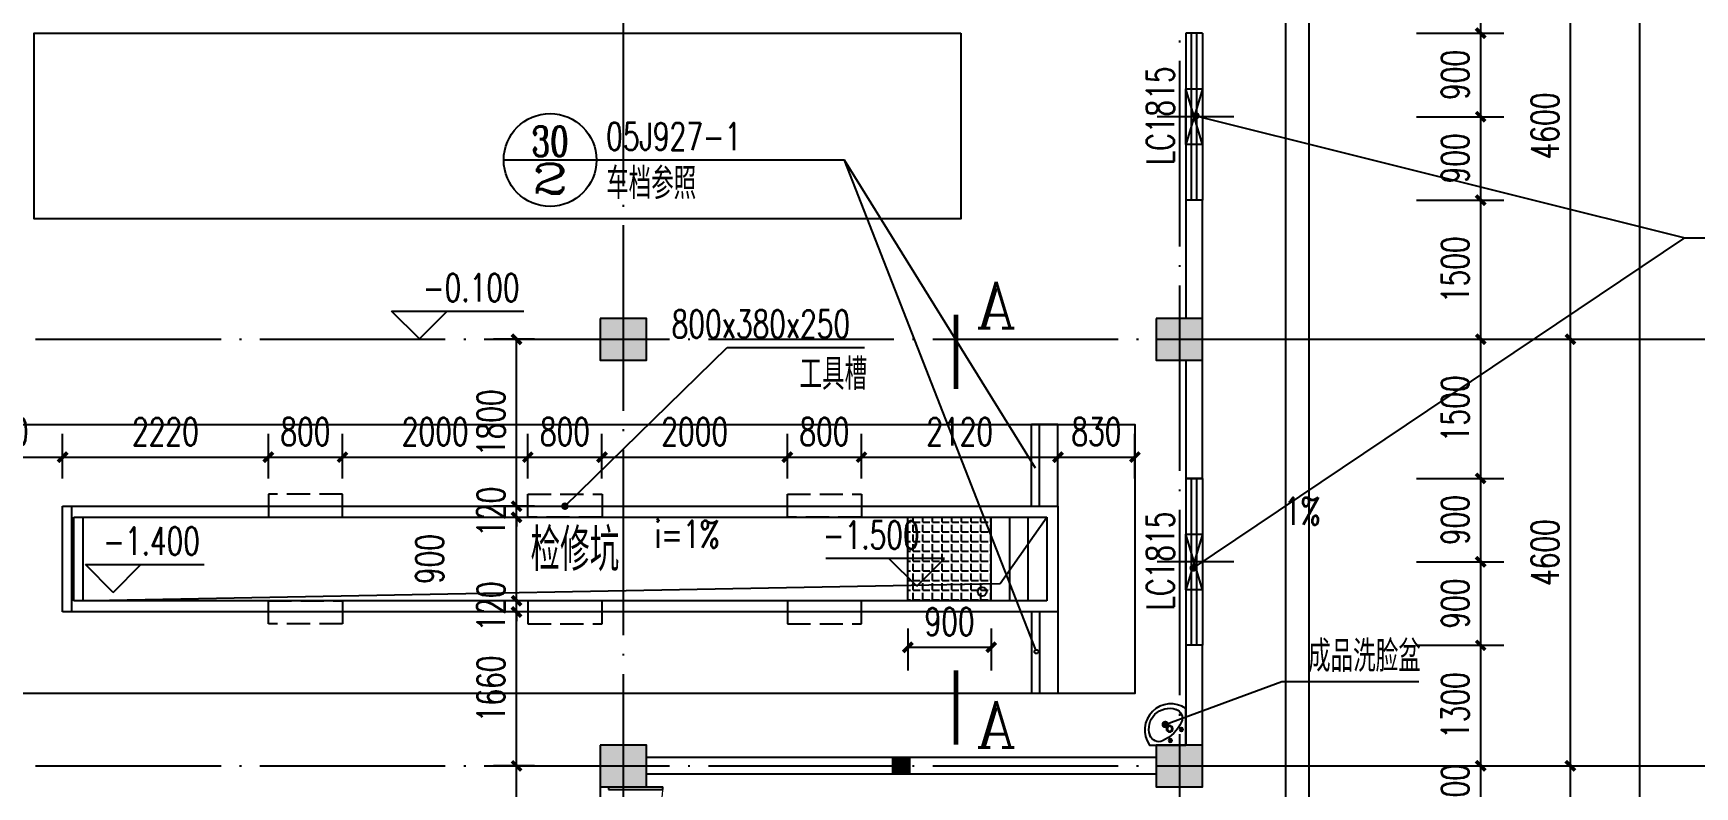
# Model space of a CAD drawing. Header units: millimetres. Extents: x 172649 to 472543, y 238332 to 449264.
# Drawn here: x 217979 to 235907, y 302147 to 310272 of the extents above; entities that cross this region are included whole.
import ezdxf
from ezdxf.enums import TextEntityAlignment as Align

# ---------------------------------------------------------------- set-up
doc = ezdxf.new("R2010")
doc.units = ezdxf.units.MM
doc.header["$LTSCALE"] = 1000
for name, pattern in [('CENTER', [2, 1.25, -0.25, 0.25, -0.25]), ('CONTINOUS', [0]), ('DASH', [0.35, 0.25, -0.1]), ('DOTE', [2.42, 2, -0.2, 0.02, -0.2])]:
    doc.linetypes.add(name, pattern=pattern)
for name, color, linetype in [('AXIS', 3, 'Continuous'), ('COLUMN', 7, 'Continuous'), ('DIM_ELEV', 3, 'Continuous'), ('DIM_IDEN', 3, 'Continuous'), ('DIM_LEAD', 3, 'Continuous'), ('DIM_SYMB', 3, 'Continuous'), ('DOTE', 1, 'CENTER'), ('PUB_DIM', 3, 'Continuous'), ('PUB_HATCH', 8, 'Continuous'), ('PUB_SYMB_TEXT', 8, 'Continuous'), ('PUB_TEXT', 7, 'Continuous'), ('STAIR', 2, 'Continuous'), ('WALL', 255, 'Continuous'), ('WINDOW', 2, 'Continuous'), ('WINDOW_TEXT', 7, 'Continuous'), ('文本', 3, 'Continuous'), ('洁具', 8, 'Continuous'), ('轴线', 1, 'DOTE'), ('门窗', 4, 'Continuous')]:
    doc.layers.add(name, color=color, linetype=linetype)
doc.styles.add('_TCH_DIM', font='SIMPLEX', dxfattribs={"bigfont": 'GBCBIG'})
doc.styles.add('_TCH_DIM_T3', font='SIMPLEX', dxfattribs={"width": 0.705882, "bigfont": 'GBCBIG'})
doc.styles.add('_TCH_LABEL', font='COMPLEX', dxfattribs={"bigfont": 'GBCBIG'})
doc.styles.add('_TCH_WINDOW', font='SIMPLEX', dxfattribs={"height": 3.5, "bigfont": 'GBCBIG'})
doc.styles.add('COMP', font='COMPLEX', dxfattribs={"bigfont": 'hztxt'})
doc.styles.add('HZ', font='geditxt.shx', dxfattribs={"width": 0.75, "bigfont": 'hzfs_1.shx'})
doc.styles.get("Standard").update_dxf_attribs({"font": 'txt', "bigfont": 'gbcbig.shx'})
doc.dimstyles.new('_TCH_ARCH&&100', dxfattribs={"dimtxt": 297.5, "dimasz": 100, "dimexe": 250, "dimexo": 300, "dimgap": 126.25, "dimtad": 1, "dimdec": 0, "dimzin": 0, "dimdsep": 46, "dimtxsty": '_TCH_DIM_T3', "dimblk": 'ARCHTICK', "dimcen": 0.09, "dimclrt": 7, "dimazin": 2, "dimtfac": 1, "dimtdec": 0, "dimtix": 1, "dimtmove": 2, "dimatfit": 3, "dimfxl": 1, "dimtolj": 1, "dimtzin": 0, "dimarcsym": 0})
pattern_1 = [(0, (-2823.6, 0), (0, 104.775), [76.2, -28.575]), (90, (-2823.6, 0), (-104.775, 6e-15), [76.2, -28.575])]

# ---------------------------------------------------------------- blocks, each defined once
blk = doc.blocks.new('_ArchTick')
at = {"color": 0, "linetype": 'ByBlock', "const_width": 0.4}
blk.add_lwpolyline([(-0.5, -0.5), (0.5, 0.5)], dxfattribs=at)
blk = doc.blocks.new('*D216')
at = {"layer": 'DEFPOINTS', "color": 0}
for p in [(227416, 304152), (228316, 304152), (228316, 303651)]:
    blk.add_point(p, dxfattribs=at)
at = {"layer": 'PUB_DIM', "color": 0, "lineweight": -2}
for p, q in [((227416, 303852), (227416, 303401)), ((228316, 303852), (228316, 303401)), ((227416, 303651), (228316, 303651))]:
    blk.add_line(p, q, dxfattribs=at)
at = {"layer": 'PUB_DIM', "color": 0, "lineweight": -2, "xscale": 100, "yscale": 100, "zscale": 100, "rotation": 180}
blk.add_blockref('_ArchTick', (227416, 303651), dxfattribs=at)
at = {"layer": 'PUB_DIM', "color": 0, "lineweight": -2, "xscale": 100, "yscale": 100, "zscale": 100}
blk.add_blockref('_ArchTick', (228316, 303651), dxfattribs=at)
at = {"layer": 'PUB_DIM', "color": 7, "insert": (227866, 303926), "char_height": 297.5, "attachment_point": 5, "style": '_TCH_DIM_T3'}
blk.add_mtext('\\A1;900', dxfattribs=at)
blk = doc.blocks.new('*D217')
at = {"layer": 'DEFPOINTS', "color": 0}
for p in [(229866, 305701), (229036, 305172), (229866, 305172)]:
    blk.add_point(p, dxfattribs=at)
at = {"layer": 'PUB_DIM', "color": 0, "lineweight": -2}
for p, q in [((229036, 305472), (229036, 305951)), ((229866, 305472), (229866, 305951)), ((229036, 305701), (229866, 305701))]:
    blk.add_line(p, q, dxfattribs=at)
at = {"layer": 'PUB_DIM', "color": 0, "lineweight": -2, "xscale": 100, "yscale": 100, "zscale": 100, "rotation": 180}
blk.add_blockref('_ArchTick', (229036, 305701), dxfattribs=at)
at = {"layer": 'PUB_DIM', "color": 0, "lineweight": -2, "xscale": 100, "yscale": 100, "zscale": 100}
blk.add_blockref('_ArchTick', (229866, 305701), dxfattribs=at)
at = {"layer": 'PUB_DIM', "color": 7, "insert": (229451, 305976), "char_height": 297.5, "attachment_point": 5, "style": '_TCH_DIM_T3'}
blk.add_mtext('\\A1;830', dxfattribs=at)
blk = doc.blocks.new('*D218')
at = {"layer": 'DEFPOINTS', "color": 0}
for p in [(229036, 305701), (226916, 305172), (229036, 305172)]:
    blk.add_point(p, dxfattribs=at)
at = {"layer": 'PUB_DIM', "color": 0, "lineweight": -2}
for p, q in [((226916, 305472), (226916, 305951)), ((229036, 305472), (229036, 305951)), ((226916, 305701), (229036, 305701))]:
    blk.add_line(p, q, dxfattribs=at)
at = {"layer": 'PUB_DIM', "color": 0, "lineweight": -2, "xscale": 100, "yscale": 100, "zscale": 100, "rotation": 180}
blk.add_blockref('_ArchTick', (226916, 305701), dxfattribs=at)
at = {"layer": 'PUB_DIM', "color": 0, "lineweight": -2, "xscale": 100, "yscale": 100, "zscale": 100}
blk.add_blockref('_ArchTick', (229036, 305701), dxfattribs=at)
at = {"layer": 'PUB_DIM', "color": 7, "insert": (227976, 305976), "char_height": 297.5, "attachment_point": 5, "style": '_TCH_DIM_T3'}
blk.add_mtext('\\A1;2120', dxfattribs=at)
blk = doc.blocks.new('*D219')
at = {"layer": 'DEFPOINTS', "color": 0}
for p in [(226916, 305701), (226116, 305172), (226916, 305172)]:
    blk.add_point(p, dxfattribs=at)
at = {"layer": 'PUB_DIM', "color": 0, "lineweight": -2}
for p, q in [((226116, 305472), (226116, 305951)), ((226916, 305472), (226916, 305951)), ((226116, 305701), (226916, 305701))]:
    blk.add_line(p, q, dxfattribs=at)
at = {"layer": 'PUB_DIM', "color": 0, "lineweight": -2, "xscale": 100, "yscale": 100, "zscale": 100, "rotation": 180}
blk.add_blockref('_ArchTick', (226116, 305701), dxfattribs=at)
at = {"layer": 'PUB_DIM', "color": 0, "lineweight": -2, "xscale": 100, "yscale": 100, "zscale": 100}
blk.add_blockref('_ArchTick', (226916, 305701), dxfattribs=at)
at = {"layer": 'PUB_DIM', "color": 7, "insert": (226516, 305976), "char_height": 297.5, "attachment_point": 5, "style": '_TCH_DIM_T3'}
blk.add_mtext('\\A1;800', dxfattribs=at)
blk = doc.blocks.new('*D220')
at = {"layer": 'DEFPOINTS', "color": 0}
for p in [(226116, 305701), (224116, 305172), (226116, 305172)]:
    blk.add_point(p, dxfattribs=at)
at = {"layer": 'PUB_DIM', "color": 0, "lineweight": -2}
for p, q in [((224116, 305472), (224116, 305951)), ((226116, 305472), (226116, 305951)), ((224116, 305701), (226116, 305701))]:
    blk.add_line(p, q, dxfattribs=at)
at = {"layer": 'PUB_DIM', "color": 0, "lineweight": -2, "xscale": 100, "yscale": 100, "zscale": 100, "rotation": 180}
blk.add_blockref('_ArchTick', (224116, 305701), dxfattribs=at)
at = {"layer": 'PUB_DIM', "color": 0, "lineweight": -2, "xscale": 100, "yscale": 100, "zscale": 100}
blk.add_blockref('_ArchTick', (226116, 305701), dxfattribs=at)
at = {"layer": 'PUB_DIM', "color": 7, "insert": (225116, 305976), "char_height": 297.5, "attachment_point": 5, "style": '_TCH_DIM_T3'}
blk.add_mtext('\\A1;2000', dxfattribs=at)
blk = doc.blocks.new('*D221')
at = {"layer": 'DEFPOINTS', "color": 0}
for p in [(224116, 305701), (223316, 305172), (224116, 305172)]:
    blk.add_point(p, dxfattribs=at)
at = {"layer": 'PUB_DIM', "color": 0, "lineweight": -2}
for p, q in [((223316, 305472), (223316, 305951)), ((224116, 305472), (224116, 305951)), ((223316, 305701), (224116, 305701))]:
    blk.add_line(p, q, dxfattribs=at)
at = {"layer": 'PUB_DIM', "color": 0, "lineweight": -2, "xscale": 100, "yscale": 100, "zscale": 100, "rotation": 180}
blk.add_blockref('_ArchTick', (223316, 305701), dxfattribs=at)
at = {"layer": 'PUB_DIM', "color": 0, "lineweight": -2, "xscale": 100, "yscale": 100, "zscale": 100}
blk.add_blockref('_ArchTick', (224116, 305701), dxfattribs=at)
at = {"layer": 'PUB_DIM', "color": 7, "insert": (223716, 305976), "char_height": 297.5, "attachment_point": 5, "style": '_TCH_DIM_T3'}
blk.add_mtext('\\A1;800', dxfattribs=at)
blk = doc.blocks.new('*D222')
at = {"layer": 'DEFPOINTS', "color": 0}
for p in [(223316, 305701), (221316, 305172), (223316, 305172)]:
    blk.add_point(p, dxfattribs=at)
at = {"layer": 'PUB_DIM', "color": 0, "lineweight": -2}
for p, q in [((221316, 305472), (221316, 305951)), ((223316, 305472), (223316, 305951)), ((221316, 305701), (223316, 305701))]:
    blk.add_line(p, q, dxfattribs=at)
at = {"layer": 'PUB_DIM', "color": 0, "lineweight": -2, "xscale": 100, "yscale": 100, "zscale": 100, "rotation": 180}
blk.add_blockref('_ArchTick', (221316, 305701), dxfattribs=at)
at = {"layer": 'PUB_DIM', "color": 0, "lineweight": -2, "xscale": 100, "yscale": 100, "zscale": 100}
blk.add_blockref('_ArchTick', (223316, 305701), dxfattribs=at)
at = {"layer": 'PUB_DIM', "color": 7, "insert": (222316, 305976), "char_height": 297.5, "attachment_point": 5, "style": '_TCH_DIM_T3'}
blk.add_mtext('\\A1;2000', dxfattribs=at)
blk = doc.blocks.new('*D223')
at = {"layer": 'DEFPOINTS', "color": 0}
for p in [(221316, 305701), (220516, 305172), (221316, 305172)]:
    blk.add_point(p, dxfattribs=at)
at = {"layer": 'PUB_DIM', "color": 0, "lineweight": -2}
for p, q in [((220516, 305472), (220516, 305951)), ((221316, 305472), (221316, 305951)), ((220516, 305701), (221316, 305701))]:
    blk.add_line(p, q, dxfattribs=at)
at = {"layer": 'PUB_DIM', "color": 0, "lineweight": -2, "xscale": 100, "yscale": 100, "zscale": 100, "rotation": 180}
blk.add_blockref('_ArchTick', (220516, 305701), dxfattribs=at)
at = {"layer": 'PUB_DIM', "color": 0, "lineweight": -2, "xscale": 100, "yscale": 100, "zscale": 100}
blk.add_blockref('_ArchTick', (221316, 305701), dxfattribs=at)
at = {"layer": 'PUB_DIM', "color": 7, "insert": (220916, 305976), "char_height": 297.5, "attachment_point": 5, "style": '_TCH_DIM_T3'}
blk.add_mtext('\\A1;800', dxfattribs=at)
blk = doc.blocks.new('*D224')
at = {"layer": 'DEFPOINTS', "color": 0}
for p in [(220516, 305701), (218296, 305172), (220516, 305172)]:
    blk.add_point(p, dxfattribs=at)
at = {"layer": 'PUB_DIM', "color": 0, "lineweight": -2}
for p, q in [((218296, 305472), (218296, 305951)), ((220516, 305472), (220516, 305951)), ((218296, 305701), (220516, 305701))]:
    blk.add_line(p, q, dxfattribs=at)
at = {"layer": 'PUB_DIM', "color": 0, "lineweight": -2, "xscale": 100, "yscale": 100, "zscale": 100, "rotation": 180}
blk.add_blockref('_ArchTick', (218296, 305701), dxfattribs=at)
at = {"layer": 'PUB_DIM', "color": 0, "lineweight": -2, "xscale": 100, "yscale": 100, "zscale": 100}
blk.add_blockref('_ArchTick', (220516, 305701), dxfattribs=at)
at = {"layer": 'PUB_DIM', "color": 7, "insert": (219406, 305976), "char_height": 297.5, "attachment_point": 5, "style": '_TCH_DIM_T3'}
blk.add_mtext('\\A1;2220', dxfattribs=at)
blk = doc.blocks.new('*D225')
at = {"layer": 'DEFPOINTS', "color": 0}
for p in [(218296, 305701), (216846, 305172), (218296, 305172)]:
    blk.add_point(p, dxfattribs=at)
at = {"layer": 'PUB_DIM', "color": 0, "lineweight": -2}
for p, q in [((216846, 305472), (216846, 305951)), ((218296, 305472), (218296, 305951)), ((216846, 305701), (218296, 305701))]:
    blk.add_line(p, q, dxfattribs=at)
at = {"layer": 'PUB_DIM', "color": 0, "lineweight": -2, "xscale": 100, "yscale": 100, "zscale": 100, "rotation": 180}
blk.add_blockref('_ArchTick', (216846, 305701), dxfattribs=at)
at = {"layer": 'PUB_DIM', "color": 0, "lineweight": -2, "xscale": 100, "yscale": 100, "zscale": 100}
blk.add_blockref('_ArchTick', (218296, 305701), dxfattribs=at)
at = {"layer": 'PUB_DIM', "color": 7, "insert": (217571, 305976), "char_height": 297.5, "attachment_point": 5, "style": '_TCH_DIM_T3'}
blk.add_mtext('\\A1;1450', dxfattribs=at)
blk = doc.blocks.new('*D348')
at = {"layer": 'DEFPOINTS', "color": 0}
for p in [(223194, 306972), (223687, 306972), (223687, 305172)]:
    blk.add_point(p, dxfattribs=at)
at = {"layer": 'PUB_DIM', "color": 0, "lineweight": -2}
for p, q in [((223387, 306972), (222944, 306972)), ((223194, 305172), (223194, 306972)), ((223387, 305172), (222944, 305172))]:
    blk.add_line(p, q, dxfattribs=at)
at = {"layer": 'PUB_DIM', "color": 0, "lineweight": -2, "xscale": 100, "yscale": 100, "zscale": 100}
for p, rotation in [((223194, 306972), 90), ((223194, 305172), 270)]:
    blk.add_blockref('_ArchTick', p, dxfattribs=dict(at, rotation=rotation))
at = {"layer": 'PUB_DIM', "color": 7, "insert": (222919, 306072), "char_height": 297.5, "attachment_point": 5, "rotation": 90, "style": '_TCH_DIM_T3'}
blk.add_mtext('\\A1;1800', dxfattribs=at)
blk = doc.blocks.new('*D349')
at = {"layer": 'DEFPOINTS', "color": 0}
for p in [(223194, 305172), (223687, 305172), (223687, 305052)]:
    blk.add_point(p, dxfattribs=at)
at = {"layer": 'PUB_DIM', "color": 0, "lineweight": -2}
for p, q in [((223387, 305172), (222944, 305172)), ((223194, 305172), (223194, 305272)), ((223194, 305052), (223194, 305172)), ((223387, 305052), (222944, 305052)), ((223194, 305052), (223194, 304952))]:
    blk.add_line(p, q, dxfattribs=at)
at = {"layer": 'PUB_DIM', "color": 0, "lineweight": -2, "xscale": 100, "yscale": 100, "zscale": 100}
for p, rotation in [((223194, 305172), 270), ((223194, 305052), 90)]:
    blk.add_blockref('_ArchTick', p, dxfattribs=dict(at, rotation=rotation))
at = {"layer": 'PUB_DIM', "color": 7, "insert": (222919, 305112), "char_height": 297.5, "attachment_point": 5, "rotation": 90, "style": '_TCH_DIM_T3'}
blk.add_mtext('\\A1;120', dxfattribs=at)
blk = doc.blocks.new('*D350')
at = {"layer": 'DEFPOINTS', "color": 0}
for p in [(223194, 305052), (223687, 305052), (223687, 304152)]:
    blk.add_point(p, dxfattribs=at)
at = {"layer": 'PUB_DIM', "color": 0, "lineweight": -2}
for p, q in [((223387, 305052), (222944, 305052)), ((223194, 304152), (223194, 305052)), ((223387, 304152), (222944, 304152))]:
    blk.add_line(p, q, dxfattribs=at)
at = {"layer": 'PUB_DIM', "color": 0, "lineweight": -2, "xscale": 100, "yscale": 100, "zscale": 100}
for p, rotation in [((223194, 305052), 90), ((223194, 304152), 270)]:
    blk.add_blockref('_ArchTick', p, dxfattribs=dict(at, rotation=rotation))
at = {"layer": 'PUB_DIM', "color": 7, "insert": (222257, 304602), "char_height": 297.5, "attachment_point": 5, "rotation": 90, "style": '_TCH_DIM_T3'}
blk.add_mtext('\\A1;900', dxfattribs=at)
blk = doc.blocks.new('*D351')
at = {"layer": 'DEFPOINTS', "color": 0}
for p in [(223194, 304152), (223687, 304152), (223687, 304032)]:
    blk.add_point(p, dxfattribs=at)
at = {"layer": 'PUB_DIM', "color": 0, "lineweight": -2}
for p, q in [((223194, 304152), (223194, 304252)), ((223387, 304152), (222944, 304152)), ((223194, 304032), (223194, 304152)), ((223387, 304032), (222944, 304032)), ((223194, 304032), (223194, 303932))]:
    blk.add_line(p, q, dxfattribs=at)
at = {"layer": 'PUB_DIM', "color": 0, "lineweight": -2, "xscale": 100, "yscale": 100, "zscale": 100}
for p, rotation in [((223194, 304152), 270), ((223194, 304032), 90)]:
    blk.add_blockref('_ArchTick', p, dxfattribs=dict(at, rotation=rotation))
at = {"layer": 'PUB_DIM', "color": 7, "insert": (222919, 304092), "char_height": 297.5, "attachment_point": 5, "rotation": 90, "style": '_TCH_DIM_T3'}
blk.add_mtext('\\A1;120', dxfattribs=at)
blk = doc.blocks.new('*D352')
at = {"layer": 'DEFPOINTS', "color": 0}
for p in [(223194, 304032), (223687, 304032), (223687, 302372)]:
    blk.add_point(p, dxfattribs=at)
at = {"layer": 'PUB_DIM', "color": 0, "lineweight": -2}
for p, q in [((223387, 304032), (222944, 304032)), ((223194, 302372), (223194, 304032)), ((223387, 302372), (222944, 302372))]:
    blk.add_line(p, q, dxfattribs=at)
at = {"layer": 'PUB_DIM', "color": 0, "lineweight": -2, "xscale": 100, "yscale": 100, "zscale": 100}
for p, rotation in [((223194, 304032), 90), ((223194, 302372), 270)]:
    blk.add_blockref('_ArchTick', p, dxfattribs=dict(at, rotation=rotation))
at = {"layer": 'PUB_DIM', "color": 7, "insert": (222919, 303202), "char_height": 297.5, "attachment_point": 5, "rotation": 90, "style": '_TCH_DIM_T3'}
blk.add_mtext('\\A1;1660', dxfattribs=at)
blk = doc.blocks.new('*D353')
at = {"layer": 'DEFPOINTS', "color": 0}
for p in [(223194, 302372), (223687, 302372), (223687, 300172)]:
    blk.add_point(p, dxfattribs=at)
at = {"layer": 'PUB_DIM', "color": 0, "lineweight": -2}
for p, q in [((223387, 302372), (222944, 302372)), ((223194, 300172), (223194, 302372)), ((223387, 300172), (222944, 300172))]:
    blk.add_line(p, q, dxfattribs=at)
at = {"layer": 'PUB_DIM', "color": 0, "lineweight": -2, "xscale": 100, "yscale": 100, "zscale": 100}
for p, rotation in [((223194, 302372), 90), ((223194, 300172), 270)]:
    blk.add_blockref('_ArchTick', p, dxfattribs=dict(at, rotation=rotation))
at = {"layer": 'PUB_DIM', "color": 7, "insert": (222919, 301272), "char_height": 297.5, "attachment_point": 5, "rotation": 90, "style": '_TCH_DIM_T3'}
blk.add_mtext('\\A1;2200', dxfattribs=at)
blk = doc.blocks.new('*D597')
at = {"layer": 'DEFPOINTS', "color": 0}
for p in [(232603, 311572), (233597, 311572), (232603, 310272)]:
    blk.add_point(p, dxfattribs=at)
at = {"layer": 'PUB_DIM', "color": 0, "lineweight": -2}
for p, q in [((232903, 311572), (233847, 311572)), ((233597, 310272), (233597, 311572)), ((232903, 310272), (233847, 310272))]:
    blk.add_line(p, q, dxfattribs=at)
at = {"layer": 'PUB_DIM', "color": 0, "lineweight": -2, "xscale": 100, "yscale": 100, "zscale": 100}
for p, rotation in [((233597, 311572), 90), ((233597, 310272), 270)]:
    blk.add_blockref('_ArchTick', p, dxfattribs=dict(at, rotation=rotation))
at = {"layer": 'PUB_DIM', "color": 7, "insert": (233322, 310922), "char_height": 297.5, "attachment_point": 5, "rotation": 90, "style": '_TCH_DIM_T3'}
blk.add_mtext('\\A1;1300', dxfattribs=at)
blk = doc.blocks.new('*D598')
at = {"layer": 'DEFPOINTS', "color": 0}
for p in [(232603, 310272), (233597, 310272), (232603, 309372)]:
    blk.add_point(p, dxfattribs=at)
at = {"layer": 'PUB_DIM', "color": 0, "lineweight": -2}
for p, q in [((232903, 310272), (233847, 310272)), ((233597, 309372), (233597, 310272)), ((232903, 309372), (233847, 309372))]:
    blk.add_line(p, q, dxfattribs=at)
at = {"layer": 'PUB_DIM', "color": 0, "lineweight": -2, "xscale": 100, "yscale": 100, "zscale": 100}
for p, rotation in [((233597, 310272), 90), ((233597, 309372), 270)]:
    blk.add_blockref('_ArchTick', p, dxfattribs=dict(at, rotation=rotation))
at = {"layer": 'PUB_DIM', "color": 7, "insert": (233322, 309822), "char_height": 297.5, "attachment_point": 5, "rotation": 90, "style": '_TCH_DIM_T3'}
blk.add_mtext('\\A1;900', dxfattribs=at)
blk = doc.blocks.new('*D599')
at = {"layer": 'DEFPOINTS', "color": 0}
for p in [(232603, 309372), (233597, 309372), (232603, 308472)]:
    blk.add_point(p, dxfattribs=at)
at = {"layer": 'PUB_DIM', "color": 0, "lineweight": -2}
for p, q in [((232903, 309372), (233847, 309372)), ((233597, 308472), (233597, 309372)), ((232903, 308472), (233847, 308472))]:
    blk.add_line(p, q, dxfattribs=at)
at = {"layer": 'PUB_DIM', "color": 0, "lineweight": -2, "xscale": 100, "yscale": 100, "zscale": 100}
for p, rotation in [((233597, 309372), 90), ((233597, 308472), 270)]:
    blk.add_blockref('_ArchTick', p, dxfattribs=dict(at, rotation=rotation))
at = {"layer": 'PUB_DIM', "color": 7, "insert": (233322, 308922), "char_height": 297.5, "attachment_point": 5, "rotation": 90, "style": '_TCH_DIM_T3'}
blk.add_mtext('\\A1;900', dxfattribs=at)
blk = doc.blocks.new('*D600')
at = {"layer": 'DEFPOINTS', "color": 0}
for p in [(232603, 308472), (233597, 308472), (232603, 306972)]:
    blk.add_point(p, dxfattribs=at)
at = {"layer": 'PUB_DIM', "color": 0, "lineweight": -2}
for p, q in [((232903, 308472), (233847, 308472)), ((233597, 306972), (233597, 308472)), ((232903, 306972), (233847, 306972))]:
    blk.add_line(p, q, dxfattribs=at)
at = {"layer": 'PUB_DIM', "color": 0, "lineweight": -2, "xscale": 100, "yscale": 100, "zscale": 100}
for p, rotation in [((233597, 308472), 90), ((233597, 306972), 270)]:
    blk.add_blockref('_ArchTick', p, dxfattribs=dict(at, rotation=rotation))
at = {"layer": 'PUB_DIM', "color": 7, "insert": (233322, 307722), "char_height": 297.5, "attachment_point": 5, "rotation": 90, "style": '_TCH_DIM_T3'}
blk.add_mtext('\\A1;1500', dxfattribs=at)
blk = doc.blocks.new('*D601')
at = {"layer": 'DEFPOINTS', "color": 0}
for p in [(232603, 306972), (233597, 306972), (232603, 305472)]:
    blk.add_point(p, dxfattribs=at)
at = {"layer": 'PUB_DIM', "color": 0, "lineweight": -2}
for p, q in [((232903, 306972), (233847, 306972)), ((233597, 305472), (233597, 306972)), ((232903, 305472), (233847, 305472))]:
    blk.add_line(p, q, dxfattribs=at)
at = {"layer": 'PUB_DIM', "color": 0, "lineweight": -2, "xscale": 100, "yscale": 100, "zscale": 100}
for p, rotation in [((233597, 306972), 90), ((233597, 305472), 270)]:
    blk.add_blockref('_ArchTick', p, dxfattribs=dict(at, rotation=rotation))
at = {"layer": 'PUB_DIM', "color": 7, "insert": (233322, 306222), "char_height": 297.5, "attachment_point": 5, "rotation": 90, "style": '_TCH_DIM_T3'}
blk.add_mtext('\\A1;1500', dxfattribs=at)
blk = doc.blocks.new('*D602')
at = {"layer": 'DEFPOINTS', "color": 0}
for p in [(232603, 305472), (233597, 305472), (232603, 304572)]:
    blk.add_point(p, dxfattribs=at)
at = {"layer": 'PUB_DIM', "color": 0, "lineweight": -2}
for p, q in [((232903, 305472), (233847, 305472)), ((233597, 304572), (233597, 305472)), ((232903, 304572), (233847, 304572))]:
    blk.add_line(p, q, dxfattribs=at)
at = {"layer": 'PUB_DIM', "color": 0, "lineweight": -2, "xscale": 100, "yscale": 100, "zscale": 100}
for p, rotation in [((233597, 305472), 90), ((233597, 304572), 270)]:
    blk.add_blockref('_ArchTick', p, dxfattribs=dict(at, rotation=rotation))
at = {"layer": 'PUB_DIM', "color": 7, "insert": (233322, 305022), "char_height": 297.5, "attachment_point": 5, "rotation": 90, "style": '_TCH_DIM_T3'}
blk.add_mtext('\\A1;900', dxfattribs=at)
blk = doc.blocks.new('*D603')
at = {"layer": 'DEFPOINTS', "color": 0}
for p in [(232603, 304572), (233597, 304572), (232603, 303672)]:
    blk.add_point(p, dxfattribs=at)
at = {"layer": 'PUB_DIM', "color": 0, "lineweight": -2}
for p, q in [((232903, 304572), (233847, 304572)), ((233597, 303672), (233597, 304572)), ((232903, 303672), (233847, 303672))]:
    blk.add_line(p, q, dxfattribs=at)
at = {"layer": 'PUB_DIM', "color": 0, "lineweight": -2, "xscale": 100, "yscale": 100, "zscale": 100}
for p, rotation in [((233597, 304572), 90), ((233597, 303672), 270)]:
    blk.add_blockref('_ArchTick', p, dxfattribs=dict(at, rotation=rotation))
at = {"layer": 'PUB_DIM', "color": 7, "insert": (233322, 304122), "char_height": 297.5, "attachment_point": 5, "rotation": 90, "style": '_TCH_DIM_T3'}
blk.add_mtext('\\A1;900', dxfattribs=at)
blk = doc.blocks.new('*D604')
at = {"layer": 'DEFPOINTS', "color": 0}
for p in [(232603, 303672), (233597, 303672), (232603, 302372)]:
    blk.add_point(p, dxfattribs=at)
at = {"layer": 'PUB_DIM', "color": 0, "lineweight": -2}
for p, q in [((232903, 303672), (233847, 303672)), ((233597, 302372), (233597, 303672)), ((232903, 302372), (233847, 302372))]:
    blk.add_line(p, q, dxfattribs=at)
at = {"layer": 'PUB_DIM', "color": 0, "lineweight": -2, "xscale": 100, "yscale": 100, "zscale": 100}
for p, rotation in [((233597, 303672), 90), ((233597, 302372), 270)]:
    blk.add_blockref('_ArchTick', p, dxfattribs=dict(at, rotation=rotation))
at = {"layer": 'PUB_DIM', "color": 7, "insert": (233322, 303022), "char_height": 297.5, "attachment_point": 5, "rotation": 90, "style": '_TCH_DIM_T3'}
blk.add_mtext('\\A1;1300', dxfattribs=at)
blk = doc.blocks.new('*D605')
at = {"layer": 'DEFPOINTS', "color": 0}
for p in [(232603, 302372), (233597, 302372), (232603, 301872)]:
    blk.add_point(p, dxfattribs=at)
at = {"layer": 'PUB_DIM', "color": 0, "lineweight": -2}
for p, q in [((233597, 302372), (233597, 302472)), ((232903, 302372), (233847, 302372)), ((233597, 301872), (233597, 302372)), ((232903, 301872), (233847, 301872)), ((233597, 301872), (233597, 301772))]:
    blk.add_line(p, q, dxfattribs=at)
at = {"layer": 'PUB_DIM', "color": 0, "lineweight": -2, "xscale": 100, "yscale": 100, "zscale": 100}
for p, rotation in [((233597, 302372), 270), ((233597, 301872), 90)]:
    blk.add_blockref('_ArchTick', p, dxfattribs=dict(at, rotation=rotation))
at = {"layer": 'PUB_DIM', "color": 7, "insert": (233322, 302122), "char_height": 297.5, "attachment_point": 5, "rotation": 90, "style": '_TCH_DIM_T3'}
blk.add_mtext('\\A1;500', dxfattribs=at)
blk = doc.blocks.new('*D651')
at = {"layer": 'AXIS', "color": 0, "lineweight": -2}
for p, q in [((232365, 311572), (234815, 311572)), ((234565, 306972), (234565, 311572)), ((232365, 306972), (234815, 306972))]:
    blk.add_line(p, q, dxfattribs=at)
at = {"layer": 'DEFPOINTS', "color": 0}
for p in [(232065, 311572), (234565, 311572), (232065, 306972)]:
    blk.add_point(p, dxfattribs=at)
at = {"layer": 'AXIS', "color": 0, "lineweight": -2, "xscale": 100, "yscale": 100, "zscale": 100}
for p, rotation in [((234565, 311572), 90), ((234565, 306972), 270)]:
    blk.add_blockref('_ArchTick', p, dxfattribs=dict(at, rotation=rotation))
at = {"layer": 'AXIS', "color": 7, "insert": (234290, 309272), "char_height": 297.5, "attachment_point": 5, "rotation": 90, "style": '_TCH_DIM_T3'}
blk.add_mtext('\\A1;4600', dxfattribs=at)
blk = doc.blocks.new('*D652')
at = {"layer": 'AXIS', "color": 0, "lineweight": -2}
for p, q in [((232365, 306972), (234815, 306972)), ((234565, 302372), (234565, 306972)), ((232365, 302372), (234815, 302372))]:
    blk.add_line(p, q, dxfattribs=at)
at = {"layer": 'DEFPOINTS', "color": 0}
for p in [(232065, 306972), (234565, 306972), (232065, 302372)]:
    blk.add_point(p, dxfattribs=at)
at = {"layer": 'AXIS', "color": 0, "lineweight": -2, "xscale": 100, "yscale": 100, "zscale": 100}
for p, rotation in [((234565, 306972), 90), ((234565, 302372), 270)]:
    blk.add_blockref('_ArchTick', p, dxfattribs=dict(at, rotation=rotation))
at = {"layer": 'AXIS', "color": 7, "insert": (234290, 304672), "char_height": 297.5, "attachment_point": 5, "rotation": 90, "style": '_TCH_DIM_T3'}
blk.add_mtext('\\A1;4600', dxfattribs=at)
blk = doc.blocks.new('*D653')
at = {"layer": 'AXIS', "color": 0, "lineweight": -2}
for p, q in [((232365, 302372), (234815, 302372)), ((234565, 297772), (234565, 302372)), ((232365, 297772), (234815, 297772))]:
    blk.add_line(p, q, dxfattribs=at)
at = {"layer": 'DEFPOINTS', "color": 0}
for p in [(232065, 302372), (234565, 302372), (232065, 297772)]:
    blk.add_point(p, dxfattribs=at)
at = {"layer": 'AXIS', "color": 0, "lineweight": -2, "xscale": 100, "yscale": 100, "zscale": 100}
for p, rotation in [((234565, 302372), 90), ((234565, 297772), 270)]:
    blk.add_blockref('_ArchTick', p, dxfattribs=dict(at, rotation=rotation))
at = {"layer": 'AXIS', "color": 7, "insert": (234290, 300072), "char_height": 297.5, "attachment_point": 5, "rotation": 90, "style": '_TCH_DIM_T3'}
blk.add_mtext('\\A1;4600', dxfattribs=at)
blk = doc.blocks.new('*D654')
at = {"layer": 'AXIS', "color": 0, "lineweight": -2}
for p, q in [((232315, 327772), (235565, 327772)), ((235315, 297772), (235315, 327772)), ((232315, 297772), (235565, 297772))]:
    blk.add_line(p, q, dxfattribs=at)
at = {"layer": 'DEFPOINTS', "color": 0}
for p in [(232015, 327772), (235315, 327772), (232015, 297772)]:
    blk.add_point(p, dxfattribs=at)
at = {"layer": 'AXIS', "color": 0, "lineweight": -2, "xscale": 100, "yscale": 100, "zscale": 100}
for p, rotation in [((235315, 327772), 90), ((235315, 297772), 270)]:
    blk.add_blockref('_ArchTick', p, dxfattribs=dict(at, rotation=rotation))
at = {"layer": 'AXIS', "color": 7, "insert": (235040, 312772), "char_height": 297.5, "attachment_point": 5, "rotation": 90, "style": '_TCH_DIM_T3'}
blk.add_mtext('\\A1;30000', dxfattribs=at)
blk = doc.blocks.new('$TCHSYS$WIN2D')
for p, q in [((-0.5, 0.5), (0.5, 0.5)), ((-0.5, 0.5), (-0.5, -0.5)), ((0.5, 0.5), (0.5, -0.5)), ((0.5, 0.1667), (-0.5, 0.1667)), ((0.5, -0.1667), (-0.5, -0.1667)), ((-0.5, -0.5), (0.5, -0.5))]:
    blk.add_line(p, q)
blk = doc.blocks.new('$DorLib2D$00000002')
for p, q in [((-0.5, 0), (-0.5, 0.4875)), ((-0.475, 0.4875), (-0.5, 0.4875)), ((-0.475, 0), (-0.475, 0.4875)), ((0.475, 0), (0.475, 0.4875)), ((0.475, 0.4875), (0.5, 0.4875)), ((0.5, 0), (0.5, 0.4875)), ((-0.5, 0), (-0.475, 0)), ((0.5, 0), (0.475, 0))]:
    blk.add_line(p, q)
at = {"lineweight": 13}
for centre, start, end in [((-0.4875, 0), 0, 88.53072), ((0.4875, 0), 91.46928, 180)]:
    blk.add_arc(centre, 0.4875, start, end, dxfattribs=at)
blk = doc.blocks.new('_FZH')
blk.add_lwpolyline([(-0.5, -0.5), (0.5, -0.5), (0.5, 0.5), (-0.5, 0.5)], close=True)
at = {"layer": 'PUB_HATCH'}
blk.add_solid([(-0.5, -0.5), (0.5, -0.5), (-0.5, 0.5), (0.5, 0.5)], dxfattribs=at)
blk = doc.blocks.new('$plan$00003721')
at = {"layer": '洁具'}
blk.add_lwpolyline([(392, 0, -0.840666), (0, -393), (0, 0)], format="xyb", close=True, dxfattribs=at)
for centre, radius in [((48, -168), 19), ((48, -168), 10), ((175, -175), 34.6), ((168, -48), 19), ((175, -175), 26.5), ((168, -48), 10)]:
    blk.add_circle(centre, radius, dxfattribs=at)
for centre, radius, start, end in [((418, -420), 410, 114.3843, 155.6157), ((174, -176), 222, 251.5651, 18.4349), ((290, -138), 100, 18.4349, 114.3843), ((136, -292), 100, 155.6157, 251.5651)]:
    blk.add_arc(centre, radius, start, end, dxfattribs=at)
at = {"layer": '洁具', "width": 0.8, "flags": 9}
for tag in ['XSIZE', 'YSIZE']:
    blk.add_attdef(tag, (0, 0), '', height=0.5, dxfattribs=at)

msp = doc.modelspace()

# ---------------------------------------------------------------- hatches: boundary and pattern name
at = {"layer": 'COLUMN'}
h = msp.add_hatch(color=256, dxfattribs=at)
h.paths.add_polyline_path([(227435.7, 302281.9), (227435.7, 302371.9), (227255.7, 302371.9), (227255.7, 302281.9)])
h.paths.add_polyline_path([(227435.7, 302371.9), (227435.7, 302461.9), (227255.7, 302461.9), (227255.7, 302371.9)])
at = {"layer": '洁具'}
h = msp.add_hatch(dxfattribs=at)
h.set_pattern_fill('ANGLE', color=256, scale=30, style=0)
h.set_pattern_definition(pattern_1)
h.paths.add_polyline_path([(227416.1, 305052.1), (227416.1, 304320.8), (228316.1, 304337.7), (228316.1, 305052.1)])
h = msp.add_hatch(dxfattribs=at)
h.set_pattern_fill('ANGLE', color=256, scale=30, style=0)
h.set_pattern_definition(pattern_1)
h.paths.add_polyline_path([(228316.1, 304152.1), (228316.1, 304337.7), (227416.1, 304320.8), (227416.1, 304152.1)])

# ---------------------------------------------------------------- linework, layer by layer
at = {"const_width": 50}
for points in [[(227934.3, 307236.6), (227934.3, 306436.6)], [(227934.3, 303401), (227934.3, 302601)]]:
    msp.add_lwpolyline(points, dxfattribs=at)
at = {"layer": 'AXIS'}
for p, q in [((232014.7, 306971.9), (236014.7, 306971.9)), ((232014.7, 302371.9), (236014.7, 302371.9))]:
    msp.add_line(p, q, dxfattribs=at)
at = {"layer": 'COLUMN'}
msp.add_lwpolyline([(227255.7, 302461.9), (227435.7, 302461.9), (227435.7, 302281.9), (227255.7, 302281.9), (227255.7, 302461.9)], dxfattribs=at)
at = {"layer": 'DIM_ELEV'}
for p, q in [((222145.7, 306975.6), (221845.7, 307275.6)), ((221845.7, 307275.6), (223273.5, 307275.6)), ((222145.7, 306975.6), (222445.7, 307275.6)), ((227811.5, 304608.5), (226529.5, 304608.5)), ((227511.5, 304308.5), (227211.5, 304608.5)), ((227511.5, 304308.5), (227811.5, 304608.5)), ((218841.8, 304242.1), (218541.8, 304542.1)), ((218541.8, 304542.1), (219823.8, 304542.1)), ((218841.8, 304242.1), (219141.8, 304542.1))]:
    msp.add_line(p, q, dxfattribs=at)
at = {"layer": 'DIM_IDEN'}
for p, q in [((224055.9, 308905.2), (223055.9, 308905.2)), ((226734, 308905.2), (224055.9, 308905.2)), ((228792.6, 305583.6), (226734, 308905.2)), ((228795.8, 303623.5), (226734, 308905.2))]:
    msp.add_line(p, q, dxfattribs=at)
for centre, radius in [((223555.9, 308905.2), 500), ((228217.8, 304249.5), 48.2), ((228803.4, 303604), 20.9)]:
    msp.add_circle(centre, radius, dxfattribs=at)
at = {"layer": 'DIM_LEAD'}
for p, q in [((230524.8, 309381.7), (235799.6, 308065.9)), ((230524.8, 309381.7), (235799.6, 308065.9)), ((230495, 304505.1), (235799.6, 308065.9)), ((230495, 304505.1), (235799.6, 308065.9)), ((235799.6, 308065.9), (238248.8, 308065.9)), ((223716.1, 305172.1), (225468.2, 306881.9)), ((225468.2, 306881.9), (226947.5, 306881.9)), ((230193.6, 302818.5), (231450.9, 303280.7)), ((231450.9, 303280.7), (232930.2, 303280.7))]:
    msp.add_line(p, q, dxfattribs=at)
at = {"layer": 'DIM_LEAD', "const_width": 40}
for points in [[(230505.4, 309386.5, 1), (230544.2, 309376.8, 1)], [(230505.4, 309386.5, 1), (230544.2, 309376.8, 1)], [(223701.8, 305158.2, 1), (223730.5, 305186.1, 1)], [(230478.4, 304493.9, 1), (230511.6, 304516.2, 1)], [(230478.4, 304493.9, 1), (230511.6, 304516.2, 1)], [(230174.9, 302811.6, 1), (230212.4, 302825.4, 1)]]:
    msp.add_lwpolyline(points, format="xyb", close=True, dxfattribs=at)
at = {"layer": 'DIM_SYMB'}
for points in [[(231644.6, 304865.2, 0, 0, 0), (231644.6, 304286.7, 80, 0, 0), (231644.6, 303986.7, 0, 0, 0)], [(224743.8, 304616.8, 0, 0, 0), (225048, 304616.8, 0, 0, 0), (225874.4, 304616.8, 80, 0, 0), (226174.4, 304616.8, 0, 0, 0)]]:
    msp.add_lwpolyline(points, format="xyseb", dxfattribs=at)
at = {"layer": 'DOTE', "linetype": 'DOTE'}
for p, q in [((224345.7, 329981.4), (224345.7, 295843.9)), ((230345.7, 329332.9), (230345.7, 295195.4)), ((230934.3, 309371.9), (230107.9, 309371.9)), ((215585.1, 306971.9), (232014.7, 306971.9)), ((230934.3, 304571.9), (230107.9, 304571.9)), ((215585.1, 302371.9), (232014.7, 302371.9))]:
    msp.add_line(p, q, dxfattribs=at)
at = {"layer": 'STAIR', "ltscale": 50}
for p, q in [((231745.7, 296396.9), (231745.7, 329146.9)), ((231495.7, 296646.9), (231495.7, 328896.9))]:
    msp.add_line(p, q, dxfattribs=at)
at = {"layer": 'WALL'}
for p, q in [((230595.7, 308471.9), (230415.7, 308471.9)), ((230415.7, 308471.9), (230415.7, 307196.9)), ((230595.7, 307196.9), (230595.7, 308471.9)), ((230415.7, 306746.9), (230415.7, 305471.9)), ((230595.7, 305471.9), (230595.7, 306746.9)), ((230415.7, 305471.9), (230595.7, 305471.9)), ((230595.7, 303671.9), (230415.7, 303671.9)), ((230415.7, 303671.9), (230415.7, 302596.9)), ((230595.7, 302596.9), (230595.7, 303671.9)), ((230095.7, 302461.9), (224595.7, 302461.9)), ((230095.7, 302281.9), (224595.7, 302281.9))]:
    msp.add_line(p, q, dxfattribs=at)
at = {"layer": 'WINDOW'}
msp.add_line((224095.7, 302146.9), (224095.7, 300946.9), dxfattribs=at)
at = {"layer": '文本'}
for p, q in [((228750.5, 305172.1), (228750.5, 306052.1)), ((229036.1, 306052.1), (228750.5, 306052.1)), ((228750.5, 305172.1), (228750.5, 306052.1)), ((228836.1, 305172.1), (228836.1, 306052.1)), ((228836.1, 305172.1), (228836.1, 306052.1)), ((229036.1, 305172.1), (229036.1, 306052.1)), ((229036.1, 305172.1), (229036.1, 306052.1)), ((228410.7, 304339.4), (228916.1, 305052.1)), ((228410.7, 304339.4), (228916.1, 305052.1)), ((218416.1, 304152.1), (228410.7, 304339.4)), ((228750.5, 304032.1), (228750.5, 303152.1)), ((228750.5, 304032.1), (228750.5, 303152.1)), ((228836.1, 304032.1), (228836.1, 303152.1)), ((228836.1, 304032.1), (228836.1, 303152.1)), ((229036.1, 304032.1), (229036.1, 303152.1)), ((229036.1, 304032.1), (229036.1, 303152.1)), ((229036.1, 303152.1), (228750.5, 303152.1))]:
    msp.add_line(p, q, dxfattribs=at)
at = {"layer": '文本', "linetype": 'DASH'}
for points in [[(221316.1, 305052.1), (221316.1, 305302.1), (220516.1, 305302.1), (220516.1, 305052.1)], [(223316.1, 305052.1), (223316.1, 305302.1), (224116.1, 305302.1), (224116.1, 305052.1)], [(226116.1, 305052.1), (226116.1, 305302.1), (226916.1, 305302.1), (226916.1, 305052.1)], [(221316.1, 304152.1), (221316.1, 303902.1), (220516.1, 303902.1), (220516.1, 304152.1)], [(223316.1, 304152.1), (223316.1, 303902.1), (224116.1, 303902.1), (224116.1, 304152.1)], [(226116.1, 304152.1), (226116.1, 303902.1), (226916.1, 303902.1), (226916.1, 304152.1)]]:
    msp.add_lwpolyline(points, close=True, dxfattribs=at)
at = {"layer": '轴线', "ltscale": 100}
for points in [[(218296.1, 304032.1), (218296.1, 305172.1), (229036.1, 305172.1), (229036.1, 304032.1)], [(218396.1, 304032.1), (218396.1, 305172.1), (229036.1, 305172.1), (229036.1, 304032.1)], [(218416.1, 304152.1), (218416.1, 305052.1), (228916.1, 305052.1), (228916.1, 304152.1)], [(218516.1, 304152.1), (218516.1, 305052.1), (228916.1, 305052.1), (228916.1, 304152.1)]]:
    msp.add_lwpolyline(points, close=True, dxfattribs=at)
at = {"layer": '门窗'}
for p, q in [((230595.7, 309071.9), (230416.1, 309671.9)), ((230595.7, 309671.9), (230416.1, 309071.9)), ((227416.1, 304152.1), (227416.1, 305052.1)), ((228316.1, 304152.1), (228316.1, 305052.1)), ((228316.1, 304152.1), (228316.1, 305052.1)), ((228516.1, 304152.1), (228516.1, 305052.1)), ((228516.1, 304152.1), (228516.1, 305052.1)), ((228716.1, 304152.1), (228716.1, 305052.1)), ((228716.1, 304152.1), (228716.1, 305052.1)), ((230595.7, 304271.9), (230416.1, 304871.9)), ((230595.7, 304871.9), (230416.1, 304271.9))]:
    msp.add_line(p, q, dxfattribs=at)
at = {"layer": '门窗', "linetype": 'CONTINOUS', "ltscale": 2000}
for points in [[(227989.4, 310271.8), (227989.4, 308272.1), (217989.7, 308272.1), (217989.7, 310271.8)], [(217516.1, 303152.1), (217516.1, 306052.1), (229866.1, 306052.1), (229866.1, 303152.1)]]:
    msp.add_lwpolyline(points, close=True, dxfattribs=at)
at = {"layer": '门窗'}
for points in [[(230416.1, 309671.9), (230595.7, 309671.9), (230595.7, 309071.9), (230416.1, 309071.9)], [(230416.1, 304871.9), (230595.7, 304871.9), (230595.7, 304271.9), (230416.1, 304271.9)]]:
    msp.add_lwpolyline(points, close=True, dxfattribs=at)

# ---------------------------------------------------------------- block references
at = {"yscale": -1, "rotation": 89.99999999999999}
msp.add_blockref('$plan$00003721', (230415.7, 302596.9), dxfattribs=at)
at = {"layer": 'COLUMN', "xscale": 450, "yscale": 500, "zscale": 500, "rotation": 270}
for p in [(224345.7, 306971.9), (230345.7, 306971.9), (224345.7, 302371.9), (230345.7, 302371.9)]:
    msp.add_blockref('_FZH', p, dxfattribs=at)
at = {"layer": 'WINDOW'}
ref = msp.add_blockref('$TCHSYS$WIN2D', (230505.7, 309371.9), dxfattribs=dict(at, xscale=1800, yscale=180, zscale=1800, rotation=270))
ref.add_attrib('A', 'LC1815', (230289.5, 308851.9), dxfattribs={"layer": 'WINDOW_TEXT', "height": 297.5, "rotation": 90, "style": '_TCH_WINDOW', "width": 0.705882})
ref = msp.add_blockref('$TCHSYS$WIN2D', (230505.7, 304571.9), dxfattribs=dict(at, xscale=1800, yscale=180, zscale=1800, rotation=270))
ref.add_attrib('A', 'LC1815', (230289.5, 304051.9), dxfattribs={"layer": 'WINDOW_TEXT', "height": 297.5, "rotation": 90, "style": '_TCH_WINDOW', "width": 0.705882})
ref = msp.add_blockref('$DorLib2D$00000002', (224185.7, 301546.9), dxfattribs=dict(at, xscale=-1200, yscale=1200, zscale=-1200, rotation=270))
ref.add_attrib('A', 'M1221', (224010.4, 301121.9), dxfattribs={"layer": 'WINDOW_TEXT', "height": 297.5, "rotation": 90, "style": '_TCH_WINDOW', "width": 0.705882})

# ---------------------------------------------------------------- texts
at = {"layer": 'PUB_SYMB_TEXT', "style": 'COMP', "text_generation_flag": 4}
for p in [(228369.2, 307340.2), (228369.2, 302820.9)]:
    msp.add_attdef('A', text='', height=500, rotation=180, dxfattribs=at).set_placement(p, align=Align.MIDDLE)
at = {"layer": 'PUB_TEXT', "style": '_TCH_LABEL'}
for s, height, width, p, p2 in [('30', 321.99, 0.795455, (223354.6, 308945.5), (223757.1, 308945.5)), ('2', 322, 1.875, (223354.6, 308543), (223757.1, 308543))]:
    msp.add_text(s, height=height, dxfattribs=dict(at, width=width)).set_placement(p, p2, align=Align.FIT)
at = {"layer": 'PUB_TEXT'}
for s, height, style, width, p in [('05J927-1', 297.5, '_TCH_DIM', 0.705882, (224160.9, 309010.2)), ('-0.100', 297.5, '_TCH_DIM', 0.705882, (222183.5, 307380.6)), ('800x380x250', 297.5, '_TCH_DIM', 0.705882, (224867.5, 306986.9)), ('1%%%', 297.5, '_TCH_DIM', 0.705882, (231474.6, 304970.1)), ('检修坑 ', 456.38, 'HZ', 0.7, (223344.6, 304473.5)), ('i=1%', 297.5, '_TCH_DIM', 0.705882, (224683.5, 304721.8)), ('-1.500', 297.5, '_TCH_DIM', 0.705882, (226499.5, 304713.5)), ('-1.400', 297.5, '_TCH_DIM', 0.705882, (218733.8, 304647.1))]:
    msp.add_text(s, height=height, dxfattribs=dict(at, style=style, width=width)).set_placement(p)
at = {"layer": 'PUB_TEXT', "style": '_TCH_DIM'}
for s, p in [('车档参照', (224160.9, 308483.7)), ('工具槽', (226247.5, 306426.9)), ('成品洗脸盆', (231735, 303385.7))]:
    msp.add_text(s, height=337.59, dxfattribs=at).set_placement(p)

# ---------------------------------------------------------------- dimensions: what is measured, and where the dimension line sits
at = {"layer": 'AXIS'}
for p1, p2, distance, text, picture, middle in [((232014.7, 297771.9), (232014.7, 327771.9), -3300, '30000', '*D654', (235039.7, 312771.9)), ((232064.7, 306971.9), (232064.7, 311571.9), -2500, '4600', '*D651', (234289.7, 309271.9)), ((232064.7, 302371.9), (232064.7, 306971.9), -2500, '4600', '*D652', (234289.7, 304671.9)), ((232064.7, 297771.9), (232064.7, 302371.9), -2500, '4600', '*D653', (234289.7, 300071.9))]:
    dim = msp.add_aligned_dim(p1=p1, p2=p2, distance=distance, text=text, dimstyle='_TCH_ARCH&&100', dxfattribs=at)
    dim.commit()
    dim.dimension.update_dxf_attribs({"geometry": picture, "text_midpoint": middle})
at = {"layer": 'PUB_DIM'}
for p1, p2, distance, text, picture, middle in [((232602.7, 310271.9), (232602.7, 311571.9), -993.9, '1300', '*D597', (233321.6, 310921.9)), ((232602.7, 309371.9), (232602.7, 310271.9), -993.9, '900', '*D598', (233321.6, 309821.9)), ((232602.7, 308471.9), (232602.7, 309371.9), -993.9, '900', '*D599', (233321.6, 308921.9)), ((232602.7, 306971.9), (232602.7, 308471.9), -993.9, '1500', '*D600', (233321.6, 307721.9)), ((223687.5, 305172.1), (223687.5, 306971.9), 493.3, '1800', '*D348', (222919.1, 306072)), ((232602.7, 305471.9), (232602.7, 306971.9), -993.9, '1500', '*D601', (233321.6, 306221.9)), ((216845.7, 305172.1), (218296.1, 305172.1), 528.5, '1450', '*D225', (217570.9, 305975.6)), ((218296.1, 305172.1), (220516.1, 305172.1), 528.5, '2220', '*D224', (219406.1, 305975.6)), ((220516.1, 305172.1), (221316.1, 305172.1), 528.5, '800', '*D223', (220916.1, 305975.6)), ((221316.1, 305172.1), (223316.1, 305172.1), 528.5, '2000', '*D222', (222316.1, 305975.6)), ((223316.1, 305172.1), (224116.1, 305172.1), 528.5, '800', '*D221', (223716.1, 305975.6)), ((224116.1, 305172.1), (226116.1, 305172.1), 528.5, '2000', '*D220', (225116.1, 305975.6)), ((226116.1, 305172.1), (226916.1, 305172.1), 528.5, '800', '*D219', (226516.1, 305975.6)), ((226916.1, 305172.1), (229036.1, 305172.1), 528.5, '2120', '*D218', (227976.1, 305975.6)), ((229036.1, 305172.1), (229866.1, 305172.1), 528.5, '830', '*D217', (229451.1, 305975.6)), ((232602.7, 304571.9), (232602.7, 305471.9), -993.9, '900', '*D602', (233321.6, 305021.9)), ((223687.5, 305052.1), (223687.5, 305172.1), 493.3, '120', '*D349', (222919.1, 305112.1)), ((232602.7, 303671.9), (232602.7, 304571.9), -993.9, '900', '*D603', (233321.6, 304121.9)), ((223687.5, 304032.1), (223687.5, 304152.1), 493.3, '120', '*D351', (222919.1, 304092.1)), ((223687.5, 302371.9), (223687.5, 304032.1), 493.3, '1660', '*D352', (222919.1, 303202)), ((227416.1, 304152.1), (228316.1, 304152.1), -501.2, '900', '*D216', (227866.1, 303925.9)), ((232602.7, 302371.9), (232602.7, 303671.9), -993.9, '1300', '*D604', (233321.6, 303021.9)), ((232602.7, 301871.6), (232602.7, 302371.9), -993.9, '500', '*D605', (233321.6, 302121.8)), ((223687.5, 300171.9), (223687.5, 302371.9), 493.3, '2200', '*D353', (222919.1, 301271.9))]:
    dim = msp.add_aligned_dim(p1=p1, p2=p2, distance=distance, text=text, dimstyle='_TCH_ARCH&&100', dxfattribs=at)
    dim.commit()
    dim.dimension.update_dxf_attribs({"geometry": picture, "text_midpoint": middle})
dim = msp.add_linear_dim(base=(223194.1, 305052.1), p1=(223687.5, 304152.1), p2=(223687.5, 305052.1), angle=90, text='900', dimstyle='_TCH_ARCH&&100', dxfattribs=at)
dim.commit()
dim.dimension.update_dxf_attribs({"geometry": '*D350', "text_midpoint": (222256.9, 304602.1), "dimtype": 129})

doc.saveas('drawing.dxf')
